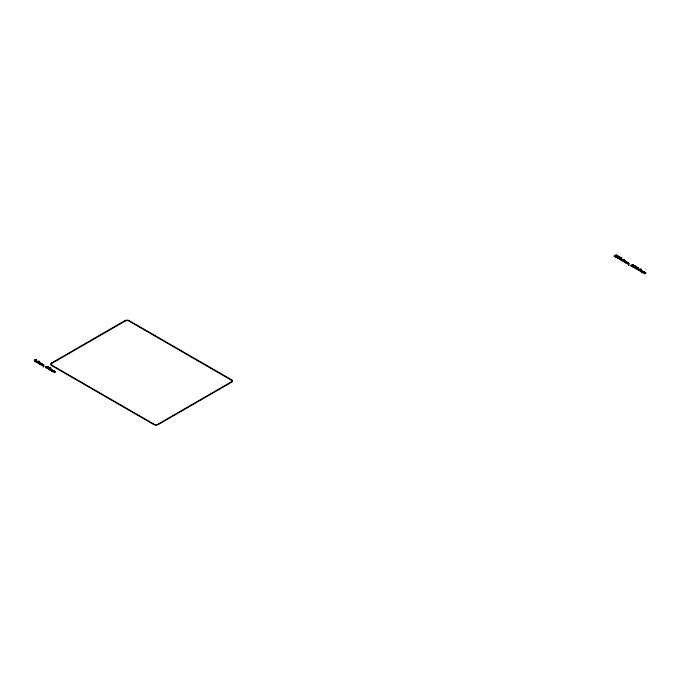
<?xml version="1.0" encoding="UTF-8"?>
<svg xmlns="http://www.w3.org/2000/svg" width="680" height="680" viewBox="0 0 680 680"><rect width="100%" height="100%" fill="white"/><g stroke="black" fill="none" stroke-linecap="round" stroke-linejoin="round"><path stroke-width="1.02" d="M42.611 364.089L41.361 365.1L39.72 364.2L41.081 363.366L39.559 364.115L38.785 363.664L40.239 363.069L39.584 362.738M627.716 262.301L626.476 263.313L624.835 262.412L626.195 261.579L624.673 262.319L623.891 261.876L625.345 261.281L624.69 260.95M616.709 255.076C611.881 258.613 614.822 254.15 616.735 255.051M627.385 262.505C628.141 263.092 625.583 264.528 628.592 263.05C628.286 263.815 627.071 265.072 629.348 263.449L627.487 262.429M641.342 270.563C643.144 270.819 639.293 271.923 641.231 271.745C645.252 270.155 639.183 272.654 643.076 272.944C647.623 269.17 639.166 274.788 643.306 271.507L641.444 270.487M644.037 272.119C644.818 272.68 642.226 274.142 645.244 272.663C644.971 273.402 643.722 274.686 646 273.062L644.138 272.043M42.279 364.293C43.035 364.879 40.468 366.316 43.486 364.846C43.18 365.602 41.964 366.868 44.242 365.245L42.381 364.216M51.034 369.35C52.845 369.605 48.994 370.71 50.932 370.532C54.91 368.959 48.96 371.374 52.768 371.739C57.316 367.957 48.858 373.583 52.998 370.294L51.136 369.274M53.728 370.906C54.485 371.493 51.927 372.929 54.935 371.45C54.629 372.215 53.414 373.473 55.692 371.85L53.831 370.829M624.792 260.874L626.518 261.562L625.702 262.863L627.742 262.267M39.686 362.661L41.404 363.35L40.596 364.659L42.636 364.055M34.383 360.553L34.977 361.072L36.524 359.771L34.383 360.553M36.983 362.049L37.57 362.576L39.117 361.275L36.983 362.049M45.832 367.166L46.427 367.684L47.974 366.384L45.832 367.166M48.433 368.662L49.028 369.189L50.566 367.88L48.433 368.662M617.763 257.762L618.35 258.289L619.896 256.981L617.763 257.762M619.488 258.765L620.083 259.284L621.63 257.983L619.488 258.765M622.09 260.262L622.685 260.788L624.223 259.479L622.09 260.262M634.406 267.376L635.001 267.894L636.548 266.594L634.406 267.376M636.14 268.379L636.726 268.898L638.274 267.597L636.14 268.379M638.741 269.875L639.327 270.402L640.875 269.093L638.741 269.875M43.868 366.622L43.154 366.758L43.868 366.622M628.975 264.834L628.26 264.962L628.975 264.834M36.193 361.828L35.649 361.828L36.193 361.828M47.642 368.441L47.098 368.441L47.642 368.441M621.299 260.041L620.755 260.041L621.299 260.041M637.942 269.654L637.398 269.654L637.942 269.654M618.553 256.309L615.825 256.912L617.227 257.482L616.564 257.644L615.213 256.861L617.848 256.572C618.842 255.587 615.578 256.173 617.687 255.774L618.553 256.309M633.471 264.92L630.734 265.523L632.145 266.093L631.482 266.254L630.13 265.472L632.765 265.183C633.071 264.205 630.581 264.52 633.19 264.546L633.471 264.92M635.205 265.914L632.468 266.517L633.879 267.087L633.216 267.257L631.865 266.475L634.5 266.186C634.806 265.2 632.315 265.523 634.924 265.548L635.205 265.914M34.646 359.95L34.246 361.08L35.487 361.148L36.813 360.306L36.618 359.728L34.646 359.95M37.247 361.445L36.848 362.576L38.089 362.652L39.414 361.811L39.219 361.225L37.247 361.445M46.095 366.562L45.696 367.693L46.945 367.761L48.271 366.92L48.067 366.333L46.095 366.562M48.697 368.058L48.297 369.189L49.538 369.265L50.864 368.424L50.669 367.837L48.697 368.058M618.027 257.159L617.619 258.289L618.868 258.357L620.194 257.516L619.998 256.938L618.027 257.159M619.76 258.162L619.352 259.293L620.602 259.361L621.928 258.519L621.733 257.933L619.76 258.162M622.353 259.658L621.953 260.788L623.194 260.865L624.52 260.024L624.325 259.437L622.353 259.658M634.669 266.773L634.27 267.903L635.511 267.971L636.837 267.129L636.641 266.543L634.669 266.773M636.404 267.767L636.004 268.898L637.245 268.974L638.571 268.132L638.375 267.546L636.404 267.767M639.005 269.272L638.596 270.402L639.846 270.47L641.172 269.628L640.976 269.05L639.005 269.272M38.658 363.273C36.286 363.817 42.032 361.003 38.658 363.273M50.108 369.886C47.694 370.481 53.499 367.608 50.108 369.886M623.764 261.486C621.375 262.063 627.113 259.173 623.764 261.486M640.415 271.099C638.001 271.694 643.798 268.812 640.415 271.099M51.518 363.001L51.264 363.162A3.136 1.81 0 0 0 51.264 365.373L154.131 424.762A3.136 1.81 0 0 0 157.947 424.762L231.838 382.1A3.136 1.81 0 0 0 231.838 379.899L128.97 320.51A3.136 1.81 0 0 0 125.154 320.51L51.518 363.001M125.358 320.96L52.045 363.281A2.414 1.394 0 0 0 52.045 365.253L154.334 424.311A2.414 1.394 0 0 0 157.743 424.311L231.055 381.981A2.414 1.394 0 0 0 231.055 380.018L128.767 320.96A2.414 1.394 0 0 0 125.358 320.96"/></g></svg>
